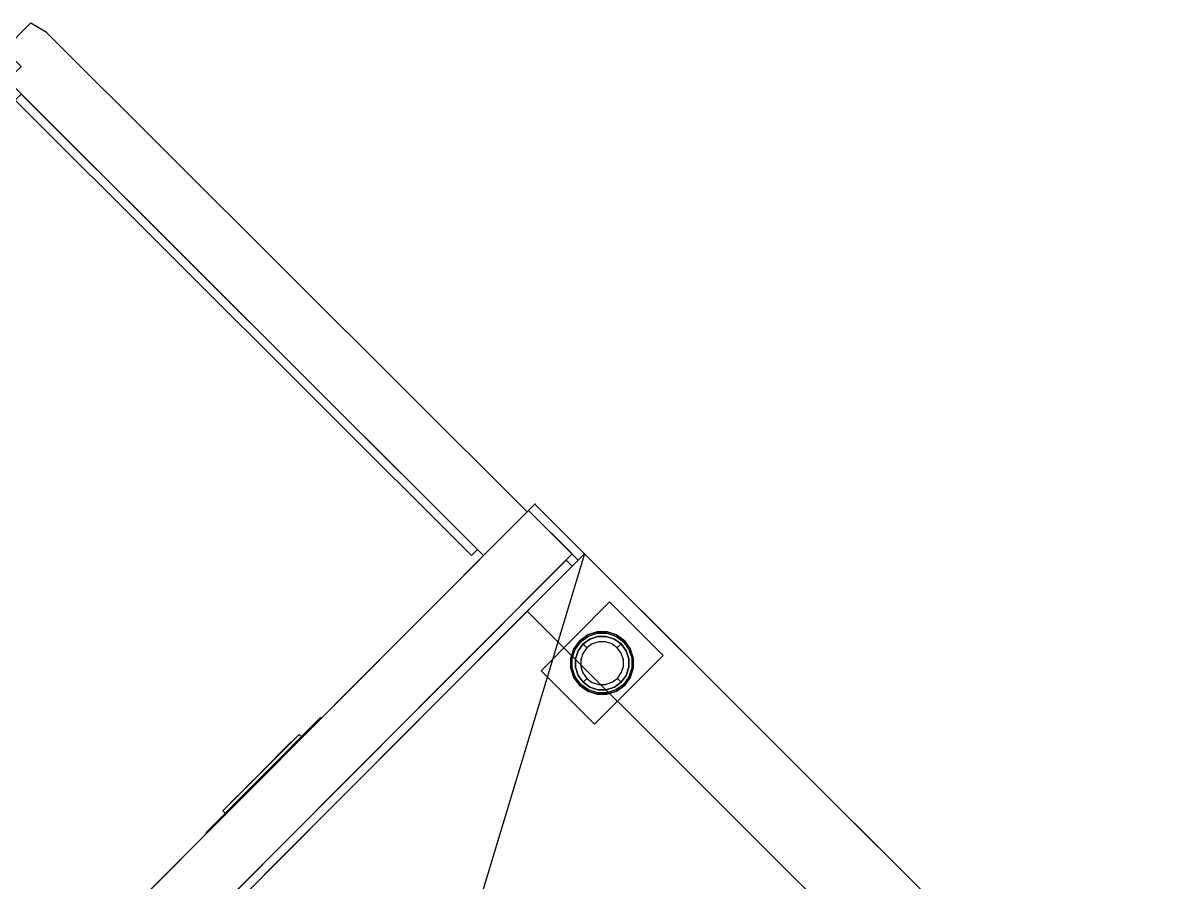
# Model space of a CAD drawing. Header units: millimetres. Extents: x 89237 to 96871, y -22823 to -19192.
# Drawn here: x 95009.4 to 95115.9, y -21821 to -21741.4 of the extents above; entities that cross this region are included whole.
import ezdxf

# ---------------------------------------------------------------- set-up
doc = ezdxf.new("R2010")
doc.units = ezdxf.units.MM
doc.header["$LTSCALE"] = 5
for name, color, linetype in [('200-EquipBlack-3d', 250, 'Continuous'), ('200-EquipBlu-3d', 5, 'Continuous'), ('200-EquipBorder-2d', 9, 'Continuous'), ('200-EquipDoors-2d', 252, 'Continuous'), ('200-EquipInternal-2d', 252, 'Continuous'), ('200-EquipRed-3d', 1, 'Continuous'), ('200-EquipSteel-3d', 9, 'Continuous')]:
    doc.layers.add(name, color=color, linetype=linetype)
doc.layers.add('200-InsPoint-3D', color=3, linetype='Continuous', plot=False)

# ---------------------------------------------------------------- blocks, each defined once
blk = doc.blocks.new('ELECTROLUX-ECOSTORE-CONT-PAN')
at = {"layer": '200-EquipBlu-3d'}
for points in [[(10, -4.3, -67), (20, -4.3, -67), (20, -4.3, -77), (10, -4.3, -77)], [(10, -4.3, -87), (20, -4.3, -87), (20, -4.3, -97), (10, -4.3, -97)], [(30, -4.3, -67), (40, -4.3, -67), (40, -4.3, -77), (30, -4.3, -77)], [(30, -4.3, -87), (40, -4.3, -87), (40, -4.3, -97), (30, -4.3, -97)]]:
    blk.add_3dface(points, dxfattribs=at)
at = {"layer": '200-EquipRed-3d'}
blk.add_3dface([(-40, -4.3, -67), (0, -4.3, -67), (0, -4.3, -82), (-40, -4.3, -82)], dxfattribs=at)
at = {"layer": '200-EquipBlack-3d'}
mesh = blk.add_polyface(dxfattribs=at)
corners = [(-50, -4, -107), (50, -4, -107), (50, -1, -107), (-50, -1, -107), (-50, -4, -57), (50, -4, -57), (50, -1, -57), (-50, -1, -57)]
mesh.append_faces([[corners[k] for k in face] for face in [(0, 3, 2, 1), (4, 5, 6, 7), (0, 1, 5, 4), (3, 7, 6, 2), (0, 4, 7, 3), (1, 2, 6, 5)]])
at = {"layer": '200-EquipSteel-3d'}
mesh = blk.add_polyface(dxfattribs=at)
corners = [(-75, -1, -190), (75, -1, -190), (75, 0, -190), (-75, 0, -190), (-75, -1), (75, -1), (75, 0), (-75, 0)]
mesh.append_faces([[corners[k] for k in face] for face in [(0, 3, 2, 1), (4, 5, 6, 7), (0, 1, 5, 4), (3, 7, 6, 2), (0, 4, 7, 3), (1, 2, 6, 5)]])
blk = doc.blocks.new('ELECTROLUX-SINGLEFEET-H150')
at = {"layer": '200-EquipSteel-3d'}
for points in [[(-45, -35, 148), (-45, 35, 148), (45, 35, 148), (45, -35, 148)], [(-45, -35, 150), (45, -35, 150), (45, 35, 150), (-45, 35, 150)], [(-45, 35, 148), (-45, 35, 150), (45, 35, 150), (45, 35, 148)], [(-45, -35, 148), (-45, -35, 150), (-45, 35, 150), (-45, 35, 148)], [(45, -35, 148), (45, 35, 148), (45, 35, 150), (45, -35, 150)], [(-45, -35, 148), (45, -35, 148), (45, -35, 150), (-45, -35, 150)]]:
    blk.add_3dface(points, dxfattribs=at)
for points, invisible_edges in [([(-23.7, 17.2, 148), (-23.7, 17.2, 71), (-17.2, 23.7, 71), (-17.2, 23.7, 148)], 5), ([(-23.7, 17.2, 71), (-22.6, 16.4, 66), (-16.4, 22.6, 66), (-17.2, 23.7, 71)], 5), ([(-17.2, 23.7, 148), (-17.2, 23.7, 71), (-9, 27.8, 71), (-9, 27.8, 148)], 5), ([(-17.2, 23.7, 71), (-16.4, 22.6, 66), (-8.6, 26.5, 66), (-9, 27.8, 71)], 5), ([(-7.7, 23.8, 66), (-7.7, 23.8, 5), (-14.7, 20.2, 5), (-14.7, 20.2, 66)], 5), ([(-7.7, 23.8, 5), (-7.3, 22.4, 1.5), (-13.8, 19, 1.5), (-14.7, 20.2, 5)], 7), ([(-7.3, 22.4, 1.5), (-6.2, 19), (-11.8, 16.2), (-13.8, 19, 1.5)], 13), ([(-9, 27.8, 148), (-9, 27.8, 71), (0, 29.2, 71), (0, 29.2, 148)], 1), ([(-9, 27.8, 71), (-8.6, 26.5, 66), (0, 27.9, 66), (0, 29.2, 71)], 1), ([(0, 25, 66), (0, 25, 5), (-7.7, 23.8, 5), (-7.7, 23.8, 66)], 4), ([(0, 25, 5), (0, 23.5, 1.5), (-7.3, 22.4, 1.5), (-7.7, 23.8, 5)], 6), ([(0, 23.5, 1.5), (0, 20), (-6.2, 19), (-7.3, 22.4, 1.5)], 12), ([(0, 29.2, 148), (0, 29.2, 71), (9, 27.8, 71), (9, 27.8, 148)], 4), ([(0, 29.2, 71), (0, 27.9, 66), (8.6, 26.5, 66), (9, 27.8, 71)], 4), ([(7.7, 23.8, 66), (7.7, 23.8, 5), (0, 25, 5), (0, 25, 66)], 1), ([(7.7, 23.8, 5), (7.3, 22.4, 1.5), (0, 23.5, 1.5), (0, 25, 5)], 3), ([(7.3, 22.4, 1.5), (6.2, 19), (0, 20), (0, 23.5, 1.5)], 9), ([(13.8, 19, 1.5), (11.8, 16.2), (6.2, 19), (7.3, 22.4, 1.5)], 13), ([(14.7, 20.2, 5), (13.8, 19, 1.5), (7.3, 22.4, 1.5), (7.7, 23.8, 5)], 7), ([(14.7, 20.2, 66), (14.7, 20.2, 5), (7.7, 23.8, 5), (7.7, 23.8, 66)], 5), ([(9, 27.8, 71), (8.6, 26.5, 66), (16.4, 22.6, 66), (17.2, 23.7, 71)], 5), ([(9, 27.8, 148), (9, 27.8, 71), (17.2, 23.7, 71), (17.2, 23.7, 148)], 5), ([(17.2, 23.7, 71), (16.4, 22.6, 66), (22.6, 16.4, 66), (23.7, 17.2, 71)], 5), ([(17.2, 23.7, 148), (17.2, 23.7, 71), (23.7, 17.2, 71), (23.7, 17.2, 148)], 5), ([(-27.8, 9, 148), (-27.8, 9, 71), (-23.7, 17.2, 71), (-23.7, 17.2, 148)], 5), ([(-27.8, 9, 71), (-26.5, 8.6, 66), (-22.6, 16.4, 66), (-23.7, 17.2, 71)], 5), ([(-20.2, 14.7, 66), (-20.2, 14.7, 5), (-23.8, 7.7, 5), (-23.8, 7.7, 66)], 5), ([(-20.2, 14.7, 5), (-19, 13.8, 1.5), (-22.4, 7.3, 1.5), (-23.8, 7.7, 5)], 7), ([(-19, 13.8, 1.5), (-16.2, 11.8), (-19, 6.2), (-22.4, 7.3, 1.5)], 13), ([(-14.7, 20.2, 66), (-14.7, 20.2, 5), (-20.2, 14.7, 5), (-20.2, 14.7, 66)], 5), ([(-14.7, 20.2, 5), (-13.8, 19, 1.5), (-19, 13.8, 1.5), (-20.2, 14.7, 5)], 7), ([(-13.8, 19, 1.5), (-11.8, 16.2), (-16.2, 11.8), (-19, 13.8, 1.5)], 13), ([(19, 13.8, 1.5), (16.2, 11.8), (11.8, 16.2), (13.8, 19, 1.5)], 13), ([(20.2, 14.7, 5), (19, 13.8, 1.5), (13.8, 19, 1.5), (14.7, 20.2, 5)], 7), ([(20.2, 14.7, 66), (20.2, 14.7, 5), (14.7, 20.2, 5), (14.7, 20.2, 66)], 5), ([(22.4, 7.3, 1.5), (19, 6.2), (16.2, 11.8), (19, 13.8, 1.5)], 13), ([(23.8, 7.7, 5), (22.4, 7.3, 1.5), (19, 13.8, 1.5), (20.2, 14.7, 5)], 7), ([(23.8, 7.7, 66), (23.8, 7.7, 5), (20.2, 14.7, 5), (20.2, 14.7, 66)], 5), ([(23.7, 17.2, 71), (22.6, 16.4, 66), (26.5, 8.6, 66), (27.8, 9, 71)], 5), ([(23.7, 17.2, 148), (23.7, 17.2, 71), (27.8, 9, 71), (27.8, 9, 148)], 5), ([(-29.3, 0, 148), (-29.3, 0, 71), (-27.8, 9, 71), (-27.8, 9, 148)], 4), ([(-29.3, 0, 71), (-27.9, 0, 66), (-26.5, 8.6, 66), (-27.8, 9, 71)], 4), ([(-23.8, 7.7, 66), (-23.8, 7.7, 5), (-25, 0, 5), (-25, 0, 66)], 1), ([(-23.8, 7.7, 5), (-22.4, 7.3, 1.5), (-23.5, 0, 1.5), (-25, 0, 5)], 3), ([(-22.4, 7.3, 1.5), (-19, 6.2), (-20, 0), (-23.5, 0, 1.5)], 9), ([(23.5, 0, 1.5), (20, 0), (19, 6.2), (22.4, 7.3, 1.5)], 12), ([(25, 0, 5), (23.5, 0, 1.5), (22.4, 7.3, 1.5), (23.8, 7.7, 5)], 6), ([(25, 0, 66), (25, 0, 5), (23.8, 7.7, 5), (23.8, 7.7, 66)], 4), ([(27.8, 9, 71), (26.5, 8.6, 66), (27.9, 0, 66), (29.2, 0, 71)], 1), ([(29.2, 0, 71), (27.9, 0, 66), (26.5, -8.6, 66), (27.8, -9, 71)], 4), ([(27.8, 9, 148), (27.8, 9, 71), (29.2, 0, 71), (29.2, 0, 148)], 1), ([(29.2, 0, 148), (29.2, 0, 71), (27.8, -9, 71), (27.8, -9, 148)], 4), ([(-27.8, -9, 148), (-27.8, -9, 71), (-29.3, 0, 71), (-29.3, 0, 148)], 1), ([(-27.8, -9, 71), (-26.5, -8.6, 66), (-27.9, 0, 66), (-29.3, 0, 71)], 1), ([(-23.7, -17.2, 71), (-22.6, -16.4, 66), (-26.5, -8.6, 66), (-27.8, -9, 71)], 5), ([(-23.7, -17.2, 148), (-23.7, -17.2, 71), (-27.8, -9, 71), (-27.8, -9, 148)], 5), ([(-25, 0, 66), (-25, 0, 5), (-23.8, -7.7, 5), (-23.8, -7.7, 66)], 4), ([(-25, 0, 5), (-23.5, 0, 1.5), (-22.4, -7.3, 1.5), (-23.8, -7.7, 5)], 6), ([(-23.8, -7.7, 5), (-22.4, -7.3, 1.5), (-19, -13.8, 1.5), (-20.2, -14.7, 5)], 7), ([(-23.8, -7.7, 66), (-23.8, -7.7, 5), (-20.2, -14.7, 5), (-20.2, -14.7, 66)], 5), ([(-23.5, 0, 1.5), (-20, 0), (-19, -6.2), (-22.4, -7.3, 1.5)], 12), ([(-22.4, -7.3, 1.5), (-19, -6.2), (-16.2, -11.8), (-19, -13.8, 1.5)], 13), ([(19, -13.8, 1.5), (16.2, -11.8), (19, -6.2), (22.4, -7.3, 1.5)], 13), ([(22.4, -7.3, 1.5), (19, -6.2), (20, 0), (23.5, 0, 1.5)], 9), ([(20.2, -14.7, 5), (19, -13.8, 1.5), (22.4, -7.3, 1.5), (23.8, -7.7, 5)], 7), ([(20.2, -14.7, 66), (20.2, -14.7, 5), (23.8, -7.7, 5), (23.8, -7.7, 66)], 5), ([(23.8, -7.7, 5), (22.4, -7.3, 1.5), (23.5, 0, 1.5), (25, 0, 5)], 3), ([(27.8, -9, 71), (26.5, -8.6, 66), (22.6, -16.4, 66), (23.7, -17.2, 71)], 5), ([(27.8, -9, 148), (27.8, -9, 71), (23.7, -17.2, 71), (23.7, -17.2, 148)], 5), ([(23.8, -7.7, 66), (23.8, -7.7, 5), (25, 0, 5), (25, 0, 66)], 1), ([(-17.2, -23.7, 71), (-16.4, -22.6, 66), (-22.6, -16.4, 66), (-23.7, -17.2, 71)], 5), ([(-17.2, -23.7, 148), (-17.2, -23.7, 71), (-23.7, -17.2, 71), (-23.7, -17.2, 148)], 5), ([(-20.2, -14.7, 5), (-19, -13.8, 1.5), (-13.8, -19, 1.5), (-14.7, -20.2, 5)], 7), ([(-20.2, -14.7, 66), (-20.2, -14.7, 5), (-14.7, -20.2, 5), (-14.7, -20.2, 66)], 5), ([(-19, -13.8, 1.5), (-16.2, -11.8), (-11.8, -16.2), (-13.8, -19, 1.5)], 13), ([(-14.7, -20.2, 5), (-13.8, -19, 1.5), (-7.3, -22.4, 1.5), (-7.7, -23.8, 5)], 7), ([(-14.7, -20.2, 66), (-14.7, -20.2, 5), (-7.7, -23.8, 5), (-7.7, -23.8, 66)], 5), ([(-13.8, -19, 1.5), (-11.8, -16.2), (-6.2, -19), (-7.3, -22.4, 1.5)], 13), ([(-7.3, -22.4, 1.5), (-6.2, -19), (0, -20), (0, -23.5, 1.5)], 9), ([(0, -23.5, 1.5), (0, -20), (6.2, -19), (7.3, -22.4, 1.5)], 12), ([(7.3, -22.4, 1.5), (6.2, -19), (11.8, -16.2), (13.8, -19, 1.5)], 13), ([(7.7, -23.8, 5), (7.3, -22.4, 1.5), (13.8, -19, 1.5), (14.7, -20.2, 5)], 7), ([(7.7, -23.8, 66), (7.7, -23.8, 5), (14.7, -20.2, 5), (14.7, -20.2, 66)], 5), ([(13.8, -19, 1.5), (11.8, -16.2), (16.2, -11.8), (19, -13.8, 1.5)], 13), ([(14.7, -20.2, 5), (13.8, -19, 1.5), (19, -13.8, 1.5), (20.2, -14.7, 5)], 7), ([(14.7, -20.2, 66), (14.7, -20.2, 5), (20.2, -14.7, 5), (20.2, -14.7, 66)], 5), ([(23.7, -17.2, 71), (22.6, -16.4, 66), (16.4, -22.6, 66), (17.2, -23.7, 71)], 5), ([(23.7, -17.2, 148), (23.7, -17.2, 71), (17.2, -23.7, 71), (17.2, -23.7, 148)], 5), ([(-9, -27.8, 71), (-8.6, -26.5, 66), (-16.4, -22.6, 66), (-17.2, -23.7, 71)], 5), ([(-9, -27.8, 148), (-9, -27.8, 71), (-17.2, -23.7, 71), (-17.2, -23.7, 148)], 5), ([(0, -29.3, 71), (0, -27.9, 66), (-8.6, -26.5, 66), (-9, -27.8, 71)], 4), ([(0, -29.3, 148), (0, -29.3, 71), (-9, -27.8, 71), (-9, -27.8, 148)], 4), ([(-7.7, -23.8, 5), (-7.3, -22.4, 1.5), (0, -23.5, 1.5), (0, -25, 5)], 3), ([(-7.7, -23.8, 66), (-7.7, -23.8, 5), (0, -25, 5), (0, -25, 66)], 1), ([(0, -25, 5), (0, -23.5, 1.5), (7.3, -22.4, 1.5), (7.7, -23.8, 5)], 6), ([(0, -25, 66), (0, -25, 5), (7.7, -23.8, 5), (7.7, -23.8, 66)], 4), ([(9, -27.8, 71), (8.6, -26.5, 66), (0, -27.9, 66), (0, -29.3, 71)], 1), ([(9, -27.8, 148), (9, -27.8, 71), (0, -29.3, 71), (0, -29.3, 148)], 1), ([(17.2, -23.7, 71), (16.4, -22.6, 66), (8.6, -26.5, 66), (9, -27.8, 71)], 5), ([(17.2, -23.7, 148), (17.2, -23.7, 71), (9, -27.8, 71), (9, -27.8, 148)], 5)]:
    blk.add_3dface(points, dxfattribs=dict(at, invisible_edges=invisible_edges))
blk = doc.blocks.new('REX142FF')
at = {"layer": '200-EquipBorder-2d'}
blk.add_lwpolyline([(0, 0), (1441, 0), (1441, -835), (0, -835)], close=True, dxfattribs=at)
at = {"layer": '200-EquipDoors-2d'}
blk.add_lwpolyline([(67, -835), (67, -1458), (49, -1458), (49, -1480), (14, -1480), (10, -1465), (10, -835)], dxfattribs=at)
blk.add_lwpolyline([(75, -843), (67, -843), (67, -1440), (75, -1440)], close=True, dxfattribs=at)
at = {"layer": '200-EquipInternal-2d'}
for points in [[(0, -770), (1441, 0)], [(0, -770), (1441, -770)]]:
    blk.add_lwpolyline(points, dxfattribs=at)
at = {"layer": '200-EquipSteel-3d'}
for points in [[(0, -770, 150), (0, 0, 150), (1441, 0, 150), (1441, -770, 150)], [(0, -770, 2050), (1441, -770, 2050), (1441, 0, 2050), (0, 0, 2050)], [(0, -770, 150), (0, -770, 2050), (0, 0, 2050), (0, 0, 150)], [(75, -770, 1690), (1366, -770, 1690), (1366, -56, 1690), (75, -56, 1690)], [(75, -770, 225), (75, -770, 1690), (75, -56, 1690), (75, -56, 225)], [(75, -56, 225), (1366, -56, 225), (1366, -770, 225), (75, -770, 225)], [(8, -835, 1760), (8, -770, 1760), (1433, -770, 1760), (1433, -835, 1760)], [(8, -835, 2050), (1433, -835, 2050), (1433, -770, 2050), (8, -770, 2050)], [(8, -770, 1760), (8, -770, 2050), (1433, -770, 2050), (1433, -770, 1760)], [(8, -835, 1760), (8, -835, 2050), (8, -770, 2050), (8, -770, 1760)], [(16, -770, 178), (16, -778, 178), (16, -778, 1753), (16, -770, 1753)], [(16, -770, 1753), (16, -778, 1753), (662, -778, 1753), (662, -770, 1753)], [(16, -770, 178), (16, -778, 178), (662, -778, 178), (662, -770, 178)], [(8, -835, 178), (8, -778, 178), (8, -778, 1753), (8, -835, 1753)], [(8, -778, 178), (680, -778, 178), (680, -778, 1753), (8, -778, 1753)], [(8, -835, 1760), (1433, -835, 1760), (1433, -835, 2050), (8, -835, 2050)], [(687, -835, 1753), (8, -835, 1753), (8, -835, 178), (687, -835, 178)]]:
    blk.add_3dface(points, dxfattribs=at)
for points, invisible_edges in [([(75, -770, 1690), (1366, -770, 1690), (1441, -770, 2050), (0, -770, 2050)], 10), ([(0, -770, 150), (75, -770, 225), (1366, -770, 225), (1441, -770, 150)], 5), ([(0, -770, 2050), (75, -770, 1690), (75, -770, 225), (0, -770, 150)], 5), ([(8, -778, 1753), (8, -835, 1753), (680, -796, 1753), (680, -778, 1753)], 2), ([(8, -778, 178), (8, -835, 178), (680, -796, 178), (680, -778, 178)], 2), ([(680, -796, 1753), (8, -835, 1753), (702, -831, 1753)], 11), ([(680, -796, 178), (8, -835, 178), (702, -831, 178)], 11), ([(702, -831, 1753), (8, -835, 1753), (687, -835, 1753)], 1), ([(702, -831, 178), (8, -835, 178), (687, -835, 178)], 1)]:
    blk.add_3dface(points, dxfattribs=dict(at, invisible_edges=invisible_edges))
at = {"layer": '200-InsPoint-3D'}
blk.add_point((0, -835), dxfattribs=at)
for name, p in [('ELECTROLUX-SINGLEFEET-H150', (60, -687)), ('ELECTROLUX-ECOSTORE-CONT-PAN', (355, -835, 1950))]:
    blk.add_blockref(name, p)

msp = doc.modelspace()

# ---------------------------------------------------------------- block references
at = {"xscale": 0.0999999999967252, "yscale": 0.1000000000058208, "zscale": 0.09999999999999964, "rotation": 225.0693485981733}
msp.add_blockref('REX142FF', (95115.93, -21844.9), dxfattribs=at)

doc.saveas('drawing.dxf')
